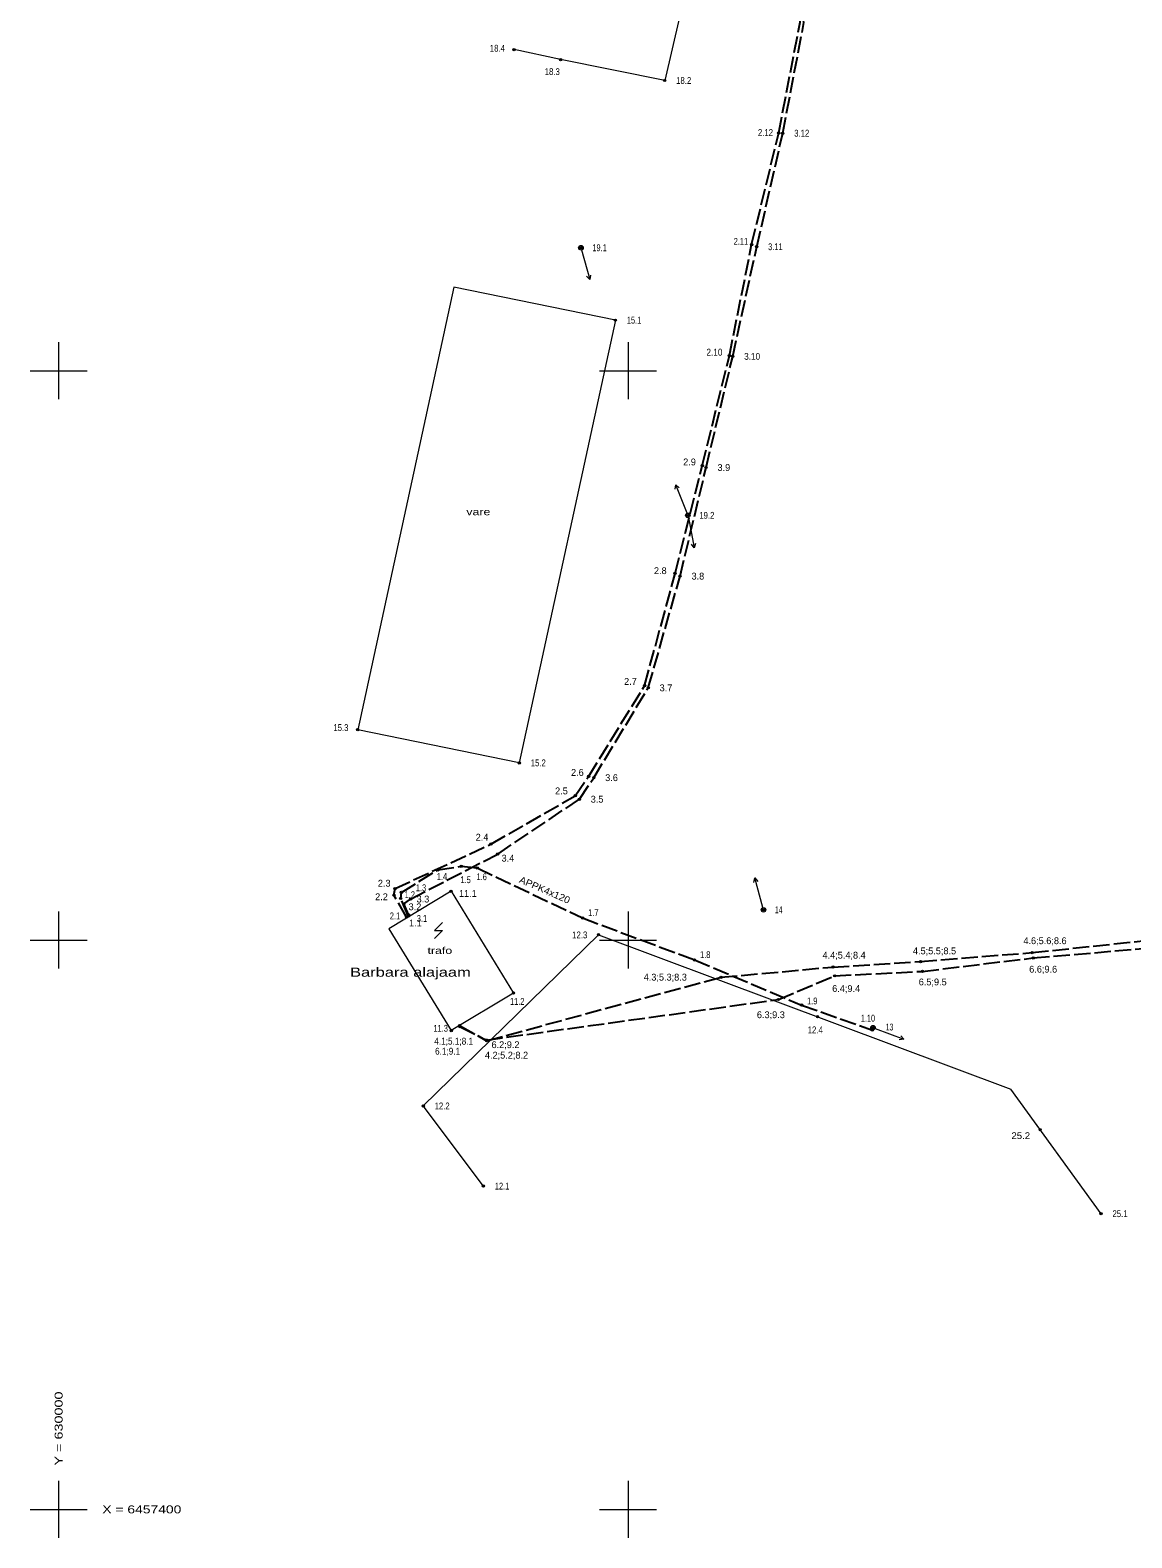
# Model space of a CAD drawing. Extents: x 629998 to 630302, y 6457395 to 6457602.
# Drawn here: x 629997.5 to 630094.2, y 6457397.5 to 6457529.9 of the extents above; entities that cross this region are included whole.
import ezdxf

# ---------------------------------------------------------------- set-up
doc = ezdxf.new("R2010")
doc.units = 0
doc.header["$LTSCALE"] = 0.24
doc.header["$PDMODE"] = 32
doc.header["$PDSIZE"] = 0.12
doc.linetypes.add('LONG_DASHED', pattern=[7.5, 6, -1.5])
for name, color, linetype, lineweight in [('1', 7, 'Continuous', 13), ('12', 7, 'Continuous', 13), ('21', 7, 'LONG_DASHED', 25), ('27', 7, 'Continuous', 13), ('28', 7, 'Continuous', 13), ('54', 7, 'Continuous', 13), ('57', 7, 'Continuous', 13), ('61', 7, 'Continuous', 13)]:
    doc.layers.add(name, color=color, linetype=linetype, lineweight=lineweight)
for name, color, linetype in [('49', 7, 'Continuous'), ('50', 7, 'Continuous'), ('62', 7, 'Continuous')]:
    doc.layers.add(name, color=color, linetype=linetype)

msp = doc.modelspace()

# ---------------------------------------------------------------- hatches: boundary and pattern name
at = {"layer": '54'}
for points in [[(630040.09, 6457528.2, 1), (630039.89, 6457528.2, 1)], [(630044.18, 6457527.32, 1), (630043.98, 6457527.32, 1)], [(630053.32, 6457525.49, 1), (630053.12, 6457525.49, 1)], [(630063.33, 6457520.89, 1), (630063.13, 6457520.89, 1)], [(630063.68, 6457520.86, 1), (630063.48, 6457520.86, 1)], [(630060.95, 6457511.08, 1), (630060.75, 6457511.08, 1)], [(630045.96, 6457510.8, 1), (630045.76, 6457510.8, 1)], [(630061.4, 6457510.89, 1), (630061.2, 6457510.89, 1)], [(630048.99, 6457504.44, 1), (630048.79, 6457504.44, 1)], [(630058.99, 6457501.32, 1), (630058.79, 6457501.32, 1)], [(630059.29, 6457501.26, 1), (630059.09, 6457501.26, 1)], [(630056.61, 6457491.65, 1), (630056.41, 6457491.65, 1)], [(630056.95, 6457491.5, 1), (630056.75, 6457491.5, 1)], [(630055.35, 6457487.3, 1), (630055.15, 6457487.3, 1)], [(630054.23, 6457482.2, 1), (630054.03, 6457482.2, 1)], [(630054.67, 6457481.96, 1), (630054.47, 6457481.96, 1)], [(630051.55, 6457472.34, 1), (630051.35, 6457472.34, 1)], [(630051.87, 6457472.15, 1), (630051.67, 6457472.15, 1)], [(630026.36, 6457468.47, 1), (630026.16, 6457468.47, 1)], [(630040.55, 6457465.56, 1), (630040.35, 6457465.56, 1)], [(630046.64, 6457464.38, 1), (630046.44, 6457464.38, 1)], [(630047.09, 6457464.26, 1), (630046.89, 6457464.26, 1)], [(630045.46, 6457462.67, 1), (630045.26, 6457462.67, 1)], [(630045.82, 6457462.37, 1), (630045.62, 6457462.37, 1)], [(630038.06, 6457458.43, 1), (630037.86, 6457458.43, 1)], [(630038.65, 6457457.55, 1), (630038.45, 6457457.55, 1)], [(630033.39, 6457456.16, 1), (630033.19, 6457456.16, 1)], [(630035.45, 6457456.48, 1), (630035.25, 6457456.48, 1)], [(630036.86, 6457456.33, 1), (630036.66, 6457456.33, 1)], [(630029.64, 6457454.52, 1), (630029.44, 6457454.52, 1)], [(630030.2, 6457454.19, 1), (630030, 6457454.19, 1)], [(630034.56, 6457454.29, 1), (630034.36, 6457454.29, 1)], [(630029.54, 6457453.94, 1), (630029.34, 6457453.94, 1)], [(630030.14, 6457453.65, 1), (630029.94, 6457453.65, 1)], [(630030.41, 6457453.17, 1), (630030.21, 6457453.17, 1)], [(630031, 6457453.6, 1), (630030.8, 6457453.6, 1)], [(630030.65, 6457452.02, 1), (630030.45, 6457452.02, 1)], [(630030.8, 6457452.12, 1), (630030.6, 6457452.12, 1)], [(630030.84, 6457452.19, 1), (630030.64, 6457452.19, 1)], [(630046.1, 6457451.94, 1), (630045.9, 6457451.94, 1)], [(630061.99, 6457452.66, 1), (630061.79, 6457452.66, 1)], [(630047.5, 6457450.47, 1), (630047.3, 6457450.47, 1)], [(630085.58, 6457448.9, 1), (630085.38, 6457448.9, 1)], [(630055.93, 6457448.26, 1), (630055.73, 6457448.26, 1)], [(630068.08, 6457447.63, 1), (630067.88, 6457447.63, 1)], [(630075.78, 6457448.11, 1), (630075.58, 6457448.11, 1)], [(630085.67, 6457448.43, 1), (630085.47, 6457448.43, 1)], [(630058.25, 6457446.73, 1), (630058.05, 6457446.73, 1)], [(630068.25, 6457446.86, 1), (630068.05, 6457446.86, 1)], [(630075.95, 6457447.25, 1), (630075.75, 6457447.25, 1)], [(630040.04, 6457445.34, 1), (630039.84, 6457445.34, 1)], [(630063.3, 6457444.78, 1), (630063.1, 6457444.78, 1)], [(630065.34, 6457444.29, 1), (630065.14, 6457444.29, 1)], [(630035.31, 6457442.49, 1), (630035.11, 6457442.49, 1)], [(630035.35, 6457442.39, 1), (630035.15, 6457442.39, 1)], [(630066.73, 6457443.26, 1), (630066.53, 6457443.26, 1)], [(630071.55, 6457442.1, 1), (630071.35, 6457442.1, 1)], [(630071.6, 6457442.31, 1), (630071.4, 6457442.31, 1)], [(630034.57, 6457442.05, 1), (630034.37, 6457442.05, 1)], [(630037.65, 6457441.22, 1), (630037.45, 6457441.22, 1)], [(630037.67, 6457441.16, 1), (630037.47, 6457441.16, 1)], [(630032.11, 6457435.43, 1), (630031.91, 6457435.43, 1)], [(630086.28, 6457433.34, 1), (630086.08, 6457433.34, 1)], [(630037.4, 6457428.39, 1), (630037.2, 6457428.39, 1)], [(630091.63, 6457425.97, 1), (630091.43, 6457425.97, 1)]]:
    msp.add_hatch(color=256, dxfattribs=at).paths.add_polyline_path(points)

# ---------------------------------------------------------------- linework, layer by layer
at = {"layer": '1'}
for p, q in [((630034.7, 6457507.35), (630026.26, 6457468.47)), ((630048.89, 6457504.44), (630034.7, 6457507.35)), ((630034.46, 6457454.29), (630028.99, 6457451)), ((630028.99, 6457451), (630034.47, 6457442.05))]:
    msp.add_line(p, q, dxfattribs=at)
for points in [[(630056.54, 6457539.81), (630053.22, 6457525.49), (630044.08, 6457527.32), (630039.99, 6457528.2)], [(630048.89, 6457504.44), (630040.45, 6457465.56), (630026.26, 6457468.47)], [(630034.46, 6457454.29), (630039.94, 6457445.34), (630034.47, 6457442.05)]]:
    msp.add_lwpolyline(points, dxfattribs=at)
at = {"layer": '12'}
for p, q in [((630045.91, 6457510.61), (630046.63, 6457508)), ((630055.18, 6457487.49), (630054.18, 6457489.99)), ((630055.29, 6457487.1), (630055.81, 6457484.45)), ((630061.84, 6457452.85), (630061.12, 6457455.46)), ((630071.69, 6457442.24), (630074.21, 6457441.29))]:
    msp.add_line(p, q, dxfattribs=at)
for points in [[(630046.71, 6457508.4), (630046.63, 6457508), (630046.36, 6457508.31)], [(630054.14, 6457489.59), (630054.18, 6457489.99), (630054.48, 6457489.72)], [(630055.91, 6457484.84), (630055.81, 6457484.45), (630055.56, 6457484.78)], [(630061.04, 6457455.06), (630061.12, 6457455.46), (630061.39, 6457455.15)], [(630073.94, 6457441.59), (630074.21, 6457441.29), (630073.81, 6457441.25)]]:
    msp.add_lwpolyline(points, dxfattribs=at)
for centre in [(630045.86, 6457510.8), (630055.25, 6457487.3), (630055.25, 6457487.3), (630061.89, 6457452.66), (630071.5, 6457442.31)]:
    msp.add_circle(centre, 0.2, dxfattribs=at)
at = {"layer": '21'}
for points in [[(630030.55, 6457452.02), (630029.44, 6457453.94), (630029.54, 6457454.52), (630037.96, 6457458.43), (630045.36, 6457462.67), (630046.54, 6457464.38), (630051.45, 6457472.34), (630054.13, 6457482.2), (630056.51, 6457491.65), (630058.89, 6457501.32), (630060.85, 6457511.08), (630063.23, 6457520.89), (630065.1, 6457530.6), (630064.85, 6457532.57), (630063.48, 6457534.26), (630060.32, 6457538.94), (630060.16, 6457541.92), (630061.24, 6457551.52), (630062.55, 6457561.49), (630063.26, 6457571.25), (630063.27, 6457575.35), (630062.64, 6457577.91)], [(630030.74, 6457452.19), (630030.31, 6457453.17), (630030.9, 6457453.6), (630038.55, 6457457.55), (630045.72, 6457462.37), (630046.99, 6457464.26), (630051.77, 6457472.15), (630054.57, 6457481.96), (630056.85, 6457491.5), (630059.19, 6457501.26), (630061.3, 6457510.89), (630063.58, 6457520.86), (630065.44, 6457530.58), (630065.06, 6457532.67), (630063.97, 6457534.53), (630060.79, 6457539.12), (630060.64, 6457541.87), (630061.66, 6457551.43), (630063, 6457561.49), (630063.69, 6457571.25), (630063.67, 6457575.55), (630062.58, 6457578.31)], [(630035.21, 6457442.49), (630037.57, 6457441.16), (630058.15, 6457446.73), (630067.98, 6457447.63), (630075.68, 6457448.11), (630085.48, 6457448.9), (630095.46, 6457449.96), (630105.13, 6457451.47), (630114.95, 6457452.84), (630125.09, 6457454.27), (630135.17, 6457455.29), (630145.15, 6457455.46), (630154.93, 6457455.42), (630164.34, 6457456.02), (630169.88, 6457458.11), (630171.96, 6457459.64), (630175.64, 6457468.48), (630179.39, 6457477.88), (630183.36, 6457486.63), (630187.49, 6457495.99), (630191.13, 6457504.04), (630193.64, 6457513.36), (630194.63, 6457522.68)], [(630035.21, 6457442.49), (630037.57, 6457441.16), (630058.15, 6457446.73), (630067.98, 6457447.63), (630075.68, 6457448.11), (630085.48, 6457448.9), (630095.46, 6457449.96), (630105.13, 6457451.47), (630114.95, 6457452.84), (630125.09, 6457454.27), (630135.17, 6457455.29), (630145.15, 6457455.46), (630154.93, 6457455.42), (630164.33, 6457456.02), (630169.88, 6457458.11), (630171.96, 6457459.64), (630175.64, 6457468.48), (630179.39, 6457477.88), (630183.36, 6457486.63), (630187.49, 6457495.99), (630191.13, 6457504.04), (630193.64, 6457513.36), (630194.63, 6457522.68)], [(630035.21, 6457442.49), (630037.57, 6457441.16), (630058.15, 6457446.73), (630067.98, 6457447.63), (630075.68, 6457448.11), (630085.48, 6457448.9), (630095.46, 6457449.96), (630105.13, 6457451.47), (630114.95, 6457452.84), (630125.09, 6457454.27), (630135.17, 6457455.29), (630145.15, 6457455.46), (630154.93, 6457455.42), (630164.34, 6457456.02), (630169.88, 6457458.11), (630171.96, 6457459.64), (630175.64, 6457468.48), (630179.39, 6457477.88), (630183.36, 6457486.63), (630187.49, 6457495.99), (630191.13, 6457504.04), (630193.64, 6457513.36), (630194.63, 6457522.68)], [(630035.25, 6457442.39), (630037.55, 6457441.22), (630063.2, 6457444.78), (630068.15, 6457446.86), (630075.85, 6457447.25), (630085.57, 6457448.43), (630095.54, 6457449.28), (630105.31, 6457450.9), (630115.04, 6457452.15), (630125.22, 6457453.62), (630135.28, 6457454.7), (630145.17, 6457455.13), (630155.02, 6457455.06), (630164.34, 6457455.85), (630173.02, 6457458.85), (630173.64, 6457458.6), (630174.8, 6457456.54)], [(630035.25, 6457442.39), (630037.55, 6457441.22), (630063.2, 6457444.78), (630068.15, 6457446.86), (630075.85, 6457447.25), (630085.57, 6457448.43), (630095.54, 6457449.28), (630105.31, 6457450.9), (630115.04, 6457452.15), (630125.22, 6457453.62), (630135.28, 6457454.7), (630145.17, 6457455.13), (630155.02, 6457455.06), (630164.34, 6457455.85), (630173.02, 6457458.85), (630173.64, 6457458.6), (630174.8, 6457456.54)], [(630030.7, 6457452.12), (630030.04, 6457453.65), (630030.1, 6457454.19), (630033.29, 6457456.16), (630035.35, 6457456.48), (630036.76, 6457456.33), (630046, 6457451.94), (630055.83, 6457448.26), (630065.24, 6457444.29), (630071.45, 6457442.1)]]:
    msp.add_lwpolyline(points, dxfattribs=at)
at = {"layer": '27'}
for p, q in [((630033, 6457450.84), (630033.71, 6457451.55)), ((630033, 6457450.84), (630033.71, 6457450.84)), ((630033, 6457450.14), (630033.71, 6457450.84))]:
    msp.add_line(p, q, dxfattribs=at)
at = {"layer": '28'}
msp.add_line((630091.53, 6457425.97), (630083.6, 6457436.9), dxfattribs=at)
msp.add_lwpolyline([(630037.3, 6457428.39), (630032.01, 6457435.43), (630047.4, 6457450.47), (630083.6, 6457436.9)], dxfattribs=at)
at = {"layer": '54'}
for centre in [(630039.99, 6457528.2), (630044.08, 6457527.32), (630053.22, 6457525.49), (630063.23, 6457520.89), (630063.58, 6457520.86), (630060.85, 6457511.08), (630045.86, 6457510.8), (630061.3, 6457510.89), (630048.89, 6457504.44), (630058.89, 6457501.32), (630059.19, 6457501.26), (630056.51, 6457491.65), (630056.85, 6457491.5), (630055.25, 6457487.3), (630054.13, 6457482.2), (630054.57, 6457481.96), (630051.45, 6457472.34), (630051.77, 6457472.15), (630026.26, 6457468.47), (630040.45, 6457465.56), (630046.54, 6457464.38), (630046.99, 6457464.26), (630045.36, 6457462.67), (630045.72, 6457462.37), (630037.96, 6457458.43), (630038.55, 6457457.55), (630033.29, 6457456.16), (630035.35, 6457456.48), (630036.76, 6457456.33), (630029.54, 6457454.52), (630030.1, 6457454.19), (630034.46, 6457454.29), (630029.44, 6457453.94), (630030.04, 6457453.65), (630030.31, 6457453.17), (630030.9, 6457453.6), (630030.55, 6457452.02), (630030.7, 6457452.12), (630030.74, 6457452.19), (630046, 6457451.94), (630061.89, 6457452.66), (630047.4, 6457450.47), (630085.48, 6457448.9), (630055.83, 6457448.26), (630067.98, 6457447.63), (630075.68, 6457448.11), (630085.57, 6457448.43), (630058.15, 6457446.73), (630068.15, 6457446.86), (630075.85, 6457447.25), (630039.94, 6457445.34), (630063.2, 6457444.78), (630065.24, 6457444.29), (630035.21, 6457442.49), (630035.25, 6457442.39), (630066.63, 6457443.26), (630071.45, 6457442.1), (630071.5, 6457442.31), (630034.47, 6457442.05), (630037.55, 6457441.22), (630037.57, 6457441.16), (630032.01, 6457435.43), (630086.18, 6457433.34), (630037.3, 6457428.39), (630091.53, 6457425.97)]:
    msp.add_circle(centre, 0.1, dxfattribs=at)
for p in [(630039.99, 6457528.2), (630044.08, 6457527.32), (630053.22, 6457525.49), (630063.23, 6457520.89), (630063.58, 6457520.86), (630060.85, 6457511.08), (630045.86, 6457510.8), (630061.3, 6457510.89), (630048.89, 6457504.44), (630058.89, 6457501.32), (630059.19, 6457501.26), (630056.51, 6457491.65), (630056.85, 6457491.5), (630055.25, 6457487.3), (630054.13, 6457482.2), (630054.57, 6457481.96), (630051.45, 6457472.34), (630051.77, 6457472.15), (630026.26, 6457468.47), (630040.45, 6457465.56), (630046.54, 6457464.38), (630046.99, 6457464.26), (630045.36, 6457462.67), (630045.72, 6457462.37), (630037.96, 6457458.43), (630038.55, 6457457.55), (630033.29, 6457456.16), (630035.35, 6457456.48), (630036.76, 6457456.33), (630029.54, 6457454.52), (630030.1, 6457454.19), (630034.46, 6457454.29), (630029.44, 6457453.94), (630030.04, 6457453.65), (630030.31, 6457453.17), (630030.9, 6457453.6), (630030.55, 6457452.02), (630030.7, 6457452.12), (630030.74, 6457452.19), (630046, 6457451.94), (630061.89, 6457452.66), (630047.4, 6457450.47), (630085.48, 6457448.9), (630055.83, 6457448.26), (630067.98, 6457447.63), (630075.68, 6457448.11), (630085.57, 6457448.43), (630058.15, 6457446.73), (630068.15, 6457446.86), (630075.85, 6457447.25), (630039.94, 6457445.34), (630063.2, 6457444.78), (630065.24, 6457444.29), (630035.21, 6457442.49), (630035.25, 6457442.39), (630066.63, 6457443.26), (630071.5, 6457442.31), (630034.47, 6457442.05), (630037.55, 6457441.22), (630037.57, 6457441.16), (630071.45, 6457442.1), (630032.01, 6457435.43), (630086.18, 6457433.34), (630037.3, 6457428.39), (630091.53, 6457425.97)]:
    msp.add_point(p, dxfattribs=at)
at = {"layer": '61'}
for p, q in [((630000, 6457502.5), (630000, 6457497.5)), ((630050, 6457502.5), (630050, 6457497.5)), ((629997.5, 6457500), (630002.5, 6457500)), ((630047.5, 6457500), (630052.5, 6457500)), ((630000, 6457452.5), (630000, 6457447.5)), ((630050, 6457452.5), (630050, 6457447.5)), ((629997.5, 6457450), (630002.5, 6457450)), ((630047.5, 6457450), (630052.5, 6457450)), ((630000, 6457402.5), (630000, 6457397.5)), ((630050, 6457402.5), (630050, 6457397.5)), ((629997.5, 6457400), (630002.5, 6457400)), ((630047.5, 6457400), (630052.5, 6457400))]:
    msp.add_line(p, q, dxfattribs=at)

# ---------------------------------------------------------------- texts
at = {"layer": '49'}
for s, width, p in [('2.12', 0.85, (630061.4, 6457520.62)), ('3.12', 0.85, (630064.58, 6457520.56)), ('2.11', 0.65, (630059.27, 6457511.06)), ('3.11', 0.65, (630062.3, 6457510.59)), ('2.10', 0.9, (630056.88, 6457501.33)), ('3.10', 0.9, (630060.19, 6457500.96)), ('1.4', 0.75, (630033.2, 6457455.28)), ('1.5', 0.75, (630035.28, 6457455)), ('1.6', 0.75, (630036.69, 6457455.26)), ('1.2', 0.75, (630030.38, 6457453.68)), ('1.3', 0.75, (630031.36, 6457454.29)), ('2.1', 0.75, (630029.08, 6457451.82)), ('3.1', 0.75, (630031.45, 6457451.6)), ('1.7', 0.75, (630046.5, 6457452.11)), ('1.8', 0.75, (630056.32, 6457448.42)), ('1.9', 0.75, (630065.71, 6457444.35)), ('1.10', 0.7, (630070.44, 6457442.84)), ('4.1;5.1;8.1', 0.9, (630032.98, 6457440.82)), ('6.1;9.1', 0.9, (630033.05, 6457439.94))]:
    msp.add_text(s, height=0.6, dxfattribs=dict(at, width=width)).set_placement(p)
for s, p in [('2.9', (630054.84, 6457491.69)), ('3.9', (630057.85, 6457491.2)), ('2.8', (630052.27, 6457482.14)), ('3.8', (630055.57, 6457481.66)), ('2.7', (630049.65, 6457472.41)), ('3.7', (630052.77, 6457471.85)), ('2.6', (630044.99, 6457464.42)), ('2.5', (630043.59, 6457462.8)), ('3.6', (630047.99, 6457463.96)), ('3.5', (630046.72, 6457462.07)), ('2.4', (630036.62, 6457458.73)), ('3.4', (630038.89, 6457456.89)), ('2.2', (630027.79, 6457453.5)), ('2.3', (630028.03, 6457454.69)), ('3.2', (630030.73, 6457452.62)), ('3.3', (630031.43, 6457453.3)), ('1.1', (630030.76, 6457451.2)), ('4.6;5.6;8.6', (630084.71, 6457449.64)), ('4.4;5.4;8.4', (630067.07, 6457448.37)), ('4.5;5.5;8.5', (630075.01, 6457448.75)), ('6.6;9.6', (630085.22, 6457447.14)), ('4.3;5.3;8.3', (630051.37, 6457446.44)), ('6.5;9.5', (630075.52, 6457446.02)), ('6.4;9.4', (630067.92, 6457445.44)), ('6.3;9.3', (630061.31, 6457443.14)), ('6.2;9.2', (630038.01, 6457440.51)), ('4.2;5.2;8.2', (630037.43, 6457439.59))]:
    msp.add_text(s, height=0.6, dxfattribs=at).set_placement(p)
at = {"layer": '50', "width": 1.1}
msp.add_text('APPK4x120', height=0.6, rotation=336.427, dxfattribs=at).set_placement((630040.38, 6457455.08))
at = {"layer": '57'}
for s, height, width, p in [('vare', 0.6, 1.35, (630035.8, 6457487.31)), ('trafo', 0.6, 1.35, (630032.39, 6457448.78)), ('Barbara alajaam', 0.8, 1.35, (630025.59, 6457446.78)), (' X = 6457400', 0.7, 1.3, (630003.5, 6457399.65))]:
    msp.add_text(s, height=height, dxfattribs=dict(at, width=width)).set_placement(p)
at = {"layer": '57', "width": 1.35}
msp.add_text(' Y = 630000', height=0.7, rotation=90, dxfattribs=at).set_placement((630000.35, 6457403.5))
at = {"layer": '62'}
for s, width, p in [('18.4', 0.85, (630037.86, 6457528.02)), ('18.3', 0.85, (630042.68, 6457525.97)), ('18.2', 0.85, (630054.22, 6457525.19)), ('19.1', 0.65, (630046.86, 6457510.5)), ('15.1', 0.65, (630049.89, 6457504.14)), ('19.2', 0.85, (630056.25, 6457487)), ('15.3', 0.85, (630024.12, 6457468.36)), ('15.2', 0.85, (630041.45, 6457465.26)), ('14', 0.6, (630062.89, 6457452.36)), ('12.3', 0.85, (630045.09, 6457450.15)), ('11.2', 0.65, (630039.63, 6457444.31)), ('11.3', 0.65, (630032.91, 6457441.95)), ('12.4', 0.85, (630065.77, 6457441.81)), ('13', 0.6, (630072.62, 6457442.06)), ('12.2', 0.85, (630033.01, 6457435.13)), ('25.2', 1.05, (630083.66, 6457432.52)), ('12.1', 0.65, (630038.3, 6457428.09)), ('25.1', 0.85, (630092.53, 6457425.67))]:
    msp.add_text(s, height=0.6, dxfattribs=dict(at, width=width)).set_placement(p)
msp.add_text('11.1', height=0.6, dxfattribs=at).set_placement((630035.15, 6457453.79))

doc.saveas('drawing.dxf')
